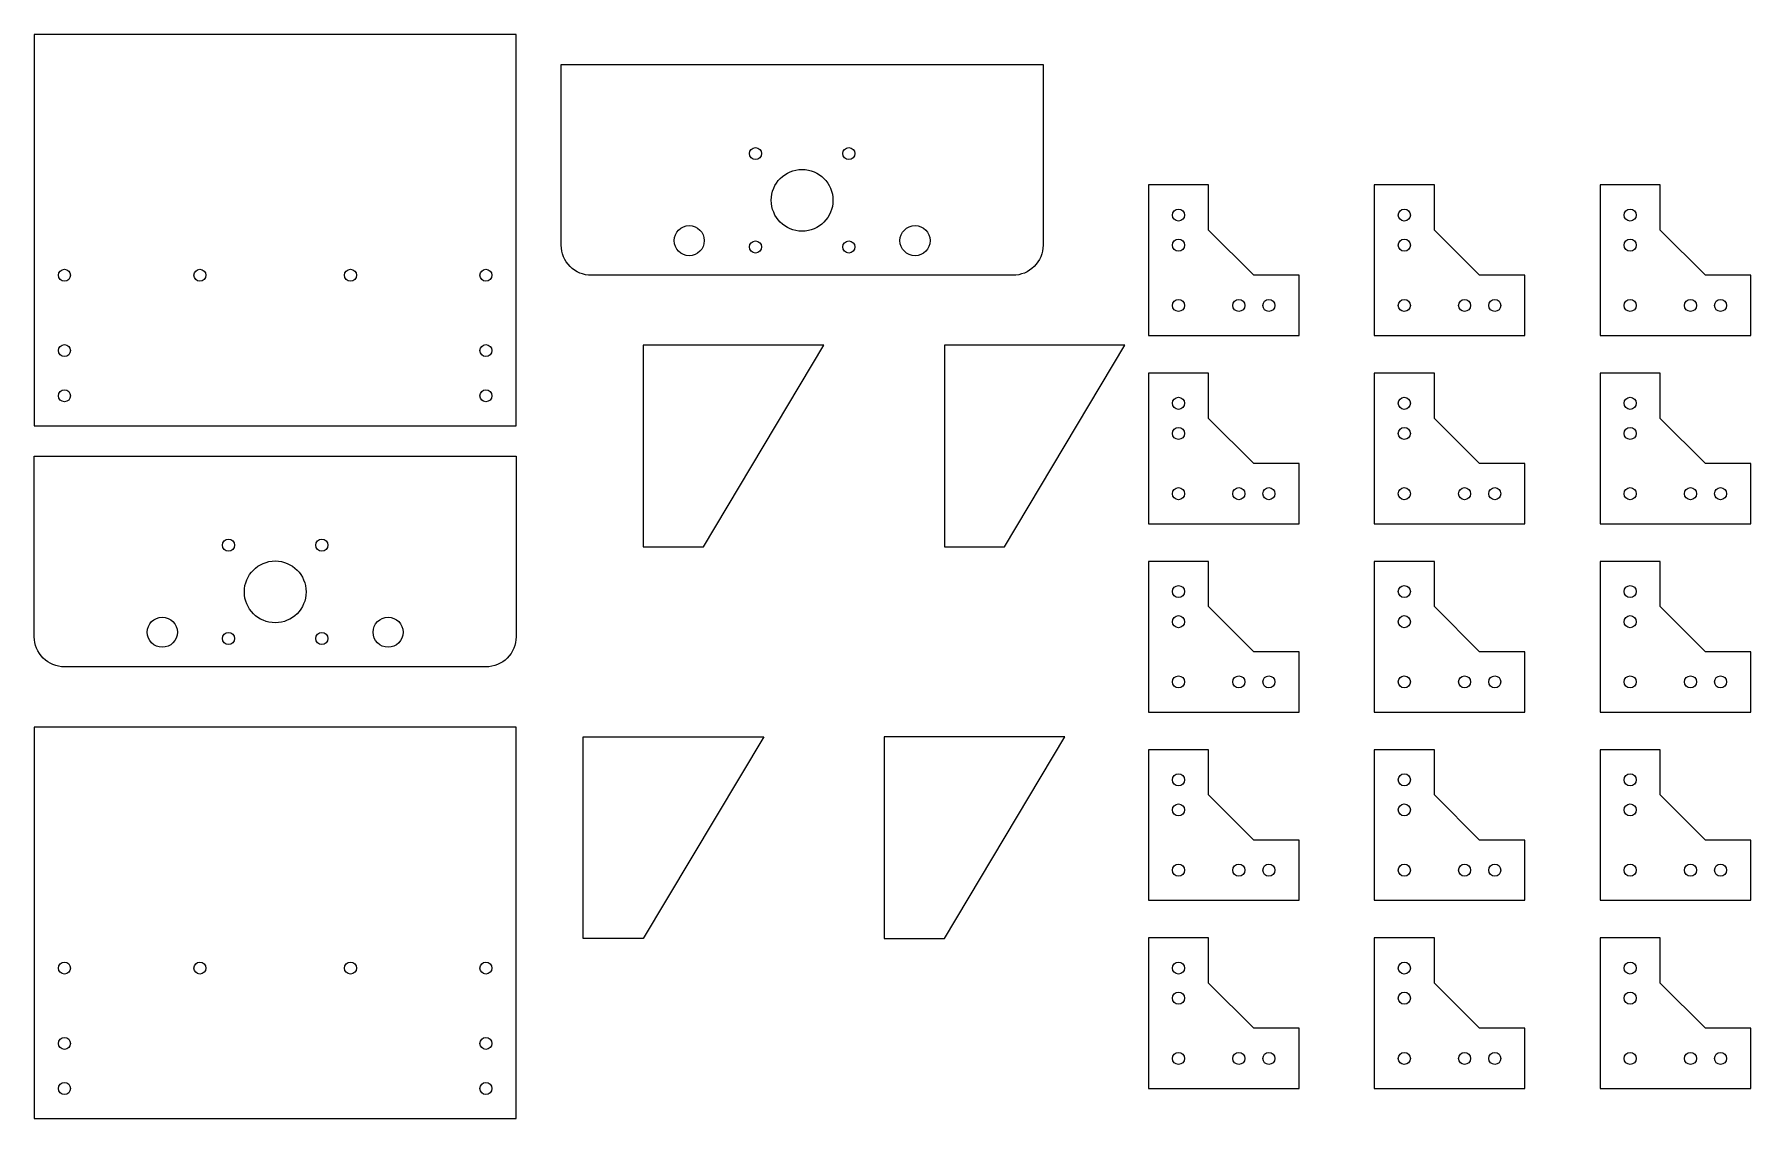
# Model space of a CAD drawing. Header units: millimetres. Extents: x 0 to 570, y 0 to 360.
import ezdxf

# ---------------------------------------------------------------- set-up
doc = ezdxf.new("R2010")
doc.units = ezdxf.units.MM
doc.layers.get('0').update_dxf_attribs({"linetype": 'CONTINUOUS'})

msp = doc.modelspace()

# ---------------------------------------------------------------- linework, layer by layer
for points in [[(160, 360), (0, 360), (0, 230), (160, 230)], [(390, 310), (370, 310), (370, 260), (420.03, 260), (420.03, 280), (405, 280), (390, 295)], [(465, 310), (445, 310), (445, 260), (495.03, 260), (495.03, 280), (480, 280), (465, 295)], [(540, 310), (520, 310), (520, 260), (570.03, 260), (570.03, 280), (555, 280), (540, 295)], [(202.23, 256.8), (202.23, 189.8), (222.23, 189.8), (262.23, 256.8)], [(302.23, 256.8), (302.23, 189.8), (322.23, 189.8), (362.23, 256.8)], [(390, 247.5), (370, 247.5), (370, 197.5), (420.03, 197.5), (420.03, 217.5), (405, 217.5), (390, 232.5)], [(465, 247.5), (445, 247.5), (445, 197.5), (495.03, 197.5), (495.03, 217.5), (480, 217.5), (465, 232.5)], [(540, 247.5), (520, 247.5), (520, 197.5), (570.03, 197.5), (570.03, 217.5), (555, 217.5), (540, 232.5)], [(390, 185), (370, 185), (370, 135), (420.03, 135), (420.03, 155), (405, 155), (390, 170)], [(465, 185), (445, 185), (445, 135), (495.03, 135), (495.03, 155), (480, 155), (465, 170)], [(540, 185), (520, 185), (520, 135), (570.03, 135), (570.03, 155), (555, 155), (540, 170)], [(0, 0), (160, 0), (160, 130), (0, 130)], [(182.23, 126.8), (242.23, 126.8), (202.23, 59.8), (182.23, 59.8)], [(282.23, 59.8), (302.23, 59.8), (342.23, 126.8), (282.23, 126.8)], [(390, 122.5), (370, 122.5), (370, 72.5), (420.03, 72.5), (420.03, 92.5), (405, 92.5), (390, 107.5)], [(465, 122.5), (445, 122.5), (445, 72.5), (495.03, 72.5), (495.03, 92.5), (480, 92.5), (465, 107.5)], [(540, 122.5), (520, 122.5), (520, 72.5), (570.03, 72.5), (570.03, 92.5), (555, 92.5), (540, 107.5)], [(370, 60), (370, 10), (420.03, 10), (420.03, 30), (405, 30), (390, 45), (390, 60)], [(465, 60), (445, 60), (445, 10), (495.03, 10), (495.03, 30), (480, 30), (465, 45)], [(540, 60), (520, 60), (520, 10), (570.03, 10), (570.03, 30), (555, 30), (540, 45)]]:
    msp.add_lwpolyline(points, close=True)
for points in [[(335, 350), (335, 290, -0.414214), (325, 280), (185, 280, -0.414214), (175, 290), (175, 350)], [(0, 220), (160, 220), (160, 160, -0.414214), (150, 150), (10, 150, -0.414214), (0, 160)]]:
    msp.add_lwpolyline(points, format="xyb", close=True)
for centre, radius in [((239.5, 320.4), 2), ((270.5, 320.4), 2), ((255, 304.9), 10.25), ((217.5, 291.5), 5), ((292.5, 291.5), 5), ((380, 300), 2), ((455, 300), 2), ((530, 300), 2), ((239.5, 289.4), 2), ((270.5, 289.4), 2), ((380, 290), 2), ((455, 290), 2), ((530, 290), 2), ((10, 280), 2), ((55, 280), 2), ((105, 280), 2), ((150, 280), 2), ((380, 270), 2), ((400.03, 270), 2), ((410.03, 270), 2), ((455, 270), 2), ((475.03, 270), 2), ((485.03, 270), 2), ((530, 270), 2), ((550.03, 270), 2), ((560.03, 270), 2), ((10, 255), 2), ((150, 255), 2), ((10, 240), 2), ((150, 240), 2), ((380, 237.5), 2), ((455, 237.5), 2), ((530, 237.5), 2), ((380, 227.5), 2), ((455, 227.5), 2), ((530, 227.5), 2), ((380, 207.5), 2), ((400.03, 207.5), 2), ((410.03, 207.5), 2), ((455, 207.5), 2), ((475.03, 207.5), 2), ((485.03, 207.5), 2), ((530, 207.5), 2), ((550.03, 207.5), 2), ((560.03, 207.5), 2), ((64.5, 190.4), 2), ((95.5, 190.4), 2), ((80, 174.9), 10.25), ((380, 175), 2), ((455, 175), 2), ((530, 175), 2), ((42.5, 161.5), 5), ((117.5, 161.5), 5), ((380, 165), 2), ((455, 165), 2), ((530, 165), 2), ((64.5, 159.4), 2), ((95.5, 159.4), 2), ((380, 145), 2), ((400.03, 145), 2), ((410.03, 145), 2), ((455, 145), 2), ((475.03, 145), 2), ((485.03, 145), 2), ((530, 145), 2), ((550.03, 145), 2), ((560.03, 145), 2), ((380, 112.5), 2), ((455, 112.5), 2), ((530, 112.5), 2), ((380, 102.5), 2), ((455, 102.5), 2), ((530, 102.5), 2), ((380, 82.5), 2), ((400.03, 82.5), 2), ((410.03, 82.5), 2), ((455, 82.5), 2), ((475.03, 82.5), 2), ((485.03, 82.5), 2), ((530, 82.5), 2), ((550.03, 82.5), 2), ((560.03, 82.5), 2), ((10, 50), 2), ((55, 50), 2), ((105, 50), 2), ((150, 50), 2), ((380, 50), 2), ((455, 50), 2), ((530, 50), 2), ((380, 40), 2), ((455, 40), 2), ((530, 40), 2), ((10, 25), 2), ((150, 25), 2), ((380, 20), 2), ((400.03, 20), 2), ((410.03, 20), 2), ((455, 20), 2), ((475.03, 20), 2), ((485.03, 20), 2), ((530, 20), 2), ((550.03, 20), 2), ((560.03, 20), 2), ((10, 10), 2), ((150, 10), 2)]:
    msp.add_circle(centre, radius)

doc.saveas('drawing.dxf')
